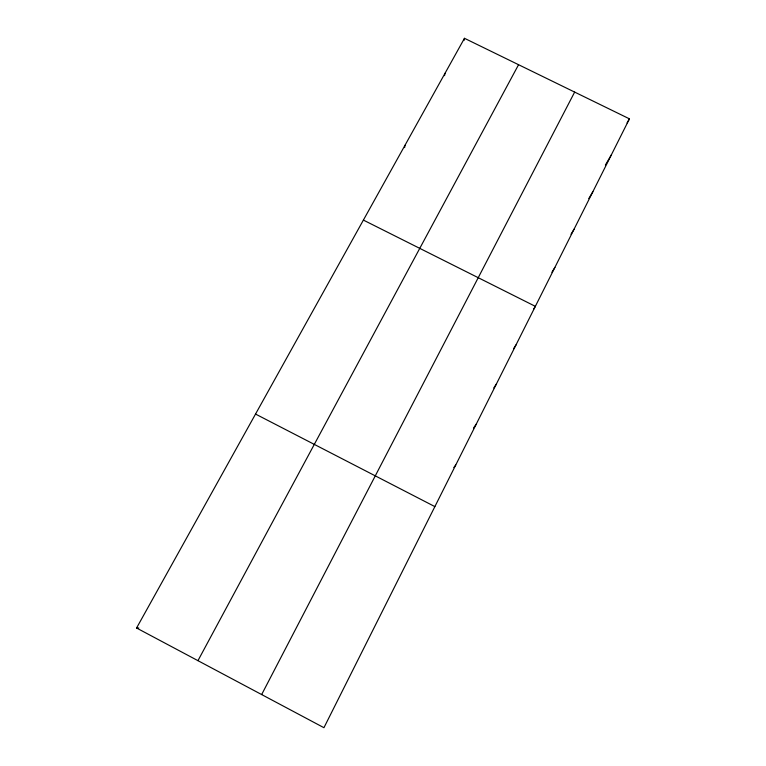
<?xml version="1.0" encoding="UTF-8"?>
<svg xmlns="http://www.w3.org/2000/svg" width="766" height="766" viewBox="0 0 766 766"><rect width="100%" height="100%" fill="white"/><g stroke="black" fill="none" stroke-linecap="round" stroke-linejoin="round"><path stroke-width="1.15" d="M404.63 147.608L404.965 145.32M444.539 75.652L445.008 73.316M463.976 40.55L464.474 38.3L629.432 118.835L323.941 727.7L136.568 628.005L464.474 38.3M261.656 694.561L574.653 92.092M197.954 660.665L518.563 64.708M627.048 122.943L629.432 118.835M605.408 165.016L611.316 154.933M588.767 198.605L592.865 191.72M571.015 234.243L574.06 229.197M551.903 272.275L554.89 267.401M533.481 309.32L535.348 306.343L363.39 220.091M513.584 348.654L516.016 344.872M493.764 387.969L496.32 384.139M473.522 428.05L476.232 424.173M453.798 467.586L455.751 464.981M136.568 628.005L138.79 627.996M255.528 414.061L434.868 506.604"/></g></svg>
